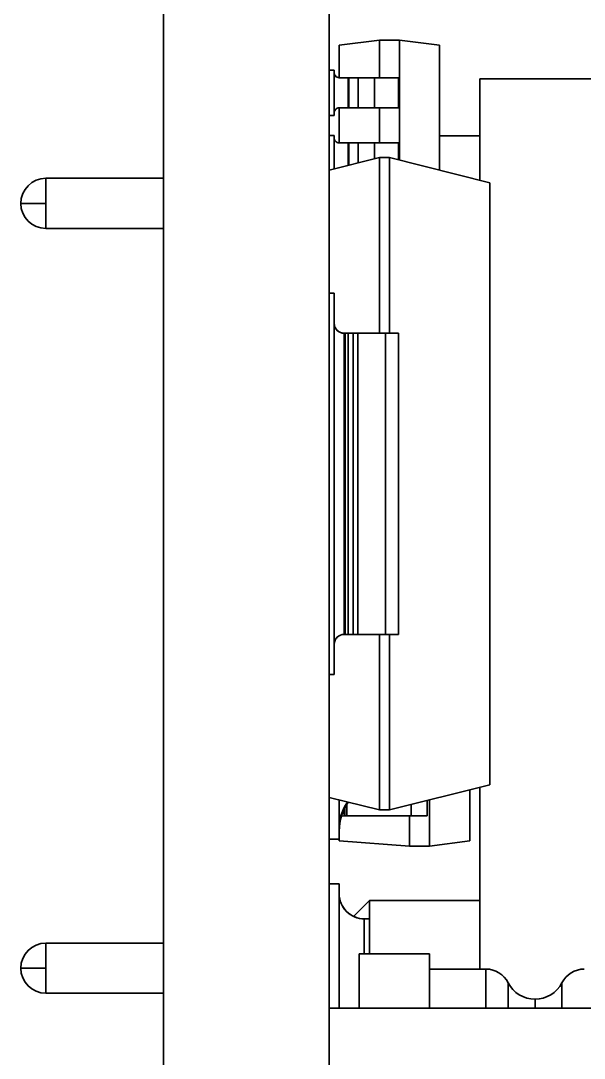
# Model space of a CAD drawing. Extents: x 146 to 1134, y 78 to 926.
# Drawn here: x 701.63 to 707.24, y 330.01 to 340.35 of the extents above; entities that cross this region are included whole.
import ezdxf

# ---------------------------------------------------------------- set-up
doc = ezdxf.new("R2010")
doc.units = 0

msp = doc.modelspace()

# ---------------------------------------------------------------- linework, layer by layer
at = {"color": 7, "lineweight": 35}
for p, q in [((703.047, 371.677), (703.047, 318.337)), ((703.047, 318.337), (703.047, 371.677)), ((704.697, 318.337), (704.697, 371.677)), ((704.697, 318.337), (704.697, 371.677))]:
    msp.add_line(p, q, dxfattribs=at)
at = {"color": 7, "lineweight": 35, "ltscale": 0.113299}
msp.add_line((703.047, 338.78), (703.047, 343.312), dxfattribs=at)
at = {"color": 7, "lineweight": 35, "ltscale": 0.010078}
for p, q in [((704.797, 340.107), (705.197, 340.157)), ((705.197, 340.157), (704.797, 340.107)), ((705.397, 340.157), (705.797, 340.107)), ((705.797, 340.107), (705.397, 340.157))]:
    msp.add_line(p, q, dxfattribs=at)
at = {"color": 7, "lineweight": 35, "ltscale": 0.009375}
for p, q in [((705.197, 339.782), (705.197, 340.157)), ((705.197, 340.157), (705.197, 339.782))]:
    msp.add_line(p, q, dxfattribs=at)
at = {"color": 7, "lineweight": 35, "ltscale": 0.004999}
msp.add_line((705.197, 340.157), (705.397, 340.157), dxfattribs=at)
msp.add_line((705.197, 340.157), (705.397, 340.157), dxfattribs=at)
at = {"color": 7, "lineweight": 35, "ltscale": 0.0299}
for p, q in [((705.397, 338.961), (705.397, 340.157)), ((705.397, 340.157), (705.397, 338.961))]:
    msp.add_line(p, q, dxfattribs=at)
at = {"color": 7, "lineweight": 35, "ltscale": 0.008125}
for p, q in [((704.797, 339.782), (704.797, 340.107)), ((704.797, 340.107), (704.797, 339.782)), ((704.797, 340.107), (704.797, 339.782))]:
    msp.add_line(p, q, dxfattribs=at)
at = {"color": 7, "lineweight": 35, "ltscale": 0.03115}
for p, q in [((705.797, 340.107), (705.797, 338.861)), ((705.797, 338.861), (705.797, 340.107))]:
    msp.add_line(p, q, dxfattribs=at)
at = {"color": 7, "lineweight": 35, "ltscale": 0.00125}
for p, q in [((704.747, 339.857), (704.697, 339.857)), ((704.697, 339.857), (704.747, 339.857)), ((704.697, 339.407), (704.747, 339.407)), ((704.697, 339.407), (704.747, 339.407)), ((704.697, 339.407), (704.747, 339.407)), ((704.697, 339.407), (704.747, 339.407)), ((704.697, 339.407), (704.747, 339.407)), ((704.797, 339.482), (704.847, 339.482)), ((704.747, 339.207), (704.697, 339.207)), ((704.697, 339.207), (704.747, 339.207)), ((704.747, 337.636), (704.697, 337.636)), ((704.697, 337.636), (704.747, 337.636)), ((704.747, 333.836), (704.697, 333.836)), ((704.697, 333.836), (704.747, 333.836)), ((704.697, 333.836), (704.747, 333.836)), ((705.047, 331.401), (705.097, 331.401)), ((705.097, 331.401), (705.047, 331.401))]:
    msp.add_line(p, q, dxfattribs=at)
at = {"color": 7, "lineweight": 35, "ltscale": 0.01125}
msp.add_line((704.747, 339.407), (704.747, 339.857), dxfattribs=at)
at = {"color": 7, "lineweight": 35, "ltscale": 0.000428772}
for p, q in [((704.747, 339.857), (704.747, 339.84)), ((704.747, 339.424), (704.747, 339.407))]:
    msp.add_line(p, q, dxfattribs=at)
at = {"color": 7, "lineweight": 35, "ltscale": 0.001219}
for p, q in [((704.747, 339.84), (704.747, 339.791)), ((704.747, 339.473), (704.747, 339.424)), ((704.747, 339.19), (704.747, 339.141))]:
    msp.add_line(p, q, dxfattribs=at)
at = {"color": 7, "lineweight": 35, "ltscale": 0.009999}
for p, q in [((704.747, 339.432), (704.747, 339.832)), ((703.047, 330.91), (703.047, 330.51))]:
    msp.add_line(p, q, dxfattribs=at)
at = {"color": 7, "lineweight": 35, "ltscale": 0.000340794}
msp.add_line((704.758, 339.8), (704.751, 339.811), dxfattribs=at)
at = {"color": 7, "lineweight": 35, "ltscale": 0.001825}
for p, q in [((704.747, 339.791), (704.747, 339.718)), ((704.747, 339.546), (704.747, 339.473)), ((704.747, 339.141), (704.747, 339.068))]:
    msp.add_line(p, q, dxfattribs=at)
at = {"color": 7, "lineweight": 35, "ltscale": 0.002152}
for p, q in [((704.747, 339.718), (704.747, 339.632)), ((704.747, 339.632), (704.747, 339.546)), ((704.747, 339.068), (704.747, 338.982))]:
    msp.add_line(p, q, dxfattribs=at)
at = {"color": 7, "lineweight": 35, "ltscale": 0.002249}
for p, q in [((704.887, 339.782), (704.797, 339.782)), ((704.797, 339.782), (704.887, 339.782)), ((704.887, 339.482), (704.797, 339.482)), ((704.887, 339.482), (704.797, 339.482)), ((704.887, 339.132), (704.797, 339.132)), ((704.797, 339.132), (704.887, 339.132))]:
    msp.add_line(p, q, dxfattribs=at)
at = {"color": 7, "lineweight": 35, "ltscale": 0.000178528}
for p, q in [((704.894, 339.782), (704.887, 339.782)), ((704.887, 339.782), (704.894, 339.782)), ((704.894, 339.482), (704.887, 339.482)), ((704.894, 339.482), (704.887, 339.482)), ((704.894, 339.132), (704.887, 339.132)), ((704.887, 339.132), (704.894, 339.132))]:
    msp.add_line(p, q, dxfattribs=at)
at = {"color": 7, "lineweight": 35, "ltscale": 0.0075}
for p, q in [((704.887, 339.482), (704.887, 339.782)), ((704.887, 339.782), (704.887, 339.482)), ((704.894, 339.782), (704.894, 339.482)), ((704.894, 339.482), (704.894, 339.782)), ((704.985, 339.482), (704.985, 339.782)), ((704.985, 339.782), (704.985, 339.482)), ((705.147, 339.782), (705.147, 339.482)), ((705.147, 339.782), (705.147, 339.482)), ((705.387, 339.482), (705.387, 339.782)), ((705.387, 339.482), (705.387, 339.782)), ((705.497, 332.127), (705.497, 332.427)), ((705.497, 332.427), (705.497, 332.127))]:
    msp.add_line(p, q, dxfattribs=at)
at = {"color": 7, "lineweight": 35, "ltscale": 0.000662231}
for p, q in [((704.92, 339.782), (704.894, 339.782)), ((704.92, 339.482), (704.894, 339.482)), ((704.92, 339.132), (704.894, 339.132))]:
    msp.add_line(p, q, dxfattribs=at)
at = {"color": 7, "lineweight": 35, "ltscale": 0.002272}
for p, q in [((704.894, 339.782), (704.985, 339.782)), ((704.985, 339.482), (704.894, 339.482)), ((705.116, 339.482), (705.207, 339.482)), ((704.894, 339.132), (704.985, 339.132))]:
    msp.add_line(p, q, dxfattribs=at)
at = {"color": 7, "lineweight": 35, "ltscale": 0.00161}
for p, q in [((704.985, 339.782), (704.92, 339.782)), ((704.985, 339.482), (704.92, 339.482)), ((704.985, 339.132), (704.92, 339.132))]:
    msp.add_line(p, q, dxfattribs=at)
at = {"color": 7, "lineweight": 35, "ltscale": 0.004059}
for p, q in [((705.147, 339.782), (704.985, 339.782)), ((704.985, 339.782), (705.147, 339.782)), ((705.116, 339.482), (704.953, 339.482)), ((705.147, 339.482), (704.985, 339.482)), ((705.147, 339.482), (704.985, 339.482)), ((705.147, 339.132), (704.985, 339.132)), ((704.985, 339.132), (705.147, 339.132))]:
    msp.add_line(p, q, dxfattribs=at)
at = {"color": 7, "lineweight": 35, "ltscale": 0.004285}
for p, q in [((705.318, 339.782), (705.147, 339.782)), ((705.318, 339.482), (705.147, 339.482)), ((705.318, 339.132), (705.147, 339.132))]:
    msp.add_line(p, q, dxfattribs=at)
at = {"color": 7, "lineweight": 35, "ltscale": 0.005992}
for p, q in [((705.387, 339.782), (705.147, 339.782)), ((705.147, 339.482), (705.387, 339.482)), ((705.387, 339.132), (705.147, 339.132))]:
    msp.add_line(p, q, dxfattribs=at)
at = {"color": 7, "lineweight": 35, "ltscale": 0.001707}
for p, q in [((705.387, 339.782), (705.318, 339.782)), ((705.387, 339.482), (705.318, 339.482)), ((705.387, 339.132), (705.318, 339.132))]:
    msp.add_line(p, q, dxfattribs=at)
at = {"color": 7, "lineweight": 35, "ltscale": 0.025225}
msp.add_line((706.197, 339.77), (706.197, 338.761), dxfattribs=at)
msp.add_line((706.197, 339.77), (706.197, 338.761), dxfattribs=at)
at = {"color": 7, "lineweight": 35, "ltscale": 0.07}
msp.add_line((708.997, 339.77), (706.197, 339.77), dxfattribs=at)
msp.add_line((708.997, 339.77), (706.197, 339.77), dxfattribs=at)
at = {"color": 7, "lineweight": 35, "ltscale": 0.014125}
msp.add_line((706.197, 339.77), (706.197, 339.205), dxfattribs=at)
at = {"color": 7, "lineweight": 35, "ltscale": 0.000337399}
msp.add_line((704.758, 339.464), (704.751, 339.453), dxfattribs=at)
at = {"color": 7, "lineweight": 35, "ltscale": 0.00875}
for p, q in [((704.797, 339.132), (704.797, 339.482)), ((704.797, 339.482), (704.797, 339.132)), ((704.797, 339.482), (704.797, 339.132)), ((705.197, 339.132), (705.197, 339.482)), ((705.197, 339.482), (705.197, 339.132)), ((705.047, 331.051), (705.047, 331.401)), ((705.047, 331.051), (705.047, 331.401)), ((705.097, 331.401), (705.097, 331.051)), ((705.097, 331.051), (705.097, 331.401))]:
    msp.add_line(p, q, dxfattribs=at)
at = {"color": 7, "lineweight": 35, "ltscale": 0.001007}
msp.add_line((704.847, 339.482), (704.887, 339.482), dxfattribs=at)
at = {"color": 7, "lineweight": 35, "ltscale": 0.001662}
msp.add_line((704.953, 339.482), (704.887, 339.482), dxfattribs=at)
at = {"color": 7, "lineweight": 35, "ltscale": 0.004501}
msp.add_line((705.207, 339.482), (705.387, 339.482), dxfattribs=at)
at = {"color": 7, "lineweight": 35, "ltscale": 0.008342}
msp.add_line((704.747, 338.873), (704.747, 339.207), dxfattribs=at)
at = {"color": 7, "lineweight": 35, "ltscale": 0.000428009}
msp.add_line((704.747, 339.207), (704.747, 339.19), dxfattribs=at)
at = {"color": 7, "lineweight": 35, "ltscale": 0.010001}
for p, q in [((706.197, 339.205), (705.797, 339.205)), ((706.197, 339.205), (705.797, 339.205)), ((703.047, 331.31), (703.047, 330.91))]:
    msp.add_line(p, q, dxfattribs=at)
at = {"color": 7, "lineweight": 35, "ltscale": 0.011082}
msp.add_line((706.197, 339.205), (706.197, 338.762), dxfattribs=at)
at = {"color": 7, "lineweight": 35, "ltscale": 0.007713}
msp.add_line((704.747, 338.874), (704.747, 339.182), dxfattribs=at)
at = {"color": 7, "lineweight": 35, "ltscale": 0.000340149}
msp.add_line((704.758, 339.15), (704.751, 339.161), dxfattribs=at)
at = {"color": 7, "lineweight": 35, "ltscale": 0.005587}
msp.add_line((704.887, 338.909), (704.887, 339.132), dxfattribs=at)
at = {"color": 7, "lineweight": 35, "ltscale": 0.005588}
msp.add_line((704.887, 339.132), (704.887, 338.909), dxfattribs=at)
at = {"color": 7, "lineweight": 35, "ltscale": 0.005543}
for p, q in [((704.894, 339.132), (704.894, 338.91)), ((704.894, 338.91), (704.894, 339.132))]:
    msp.add_line(p, q, dxfattribs=at)
at = {"color": 7, "lineweight": 35, "ltscale": 0.004975}
for p, q in [((704.985, 338.933), (704.985, 339.132)), ((704.985, 339.132), (704.985, 338.933))]:
    msp.add_line(p, q, dxfattribs=at)
at = {"color": 7, "lineweight": 35, "ltscale": 0.00396}
msp.add_line((705.147, 339.132), (705.147, 338.974), dxfattribs=at)
msp.add_line((705.147, 339.132), (705.147, 338.974), dxfattribs=at)
at = {"color": 7, "lineweight": 35, "ltscale": 0.004212}
msp.add_line((705.387, 338.964), (705.387, 339.132), dxfattribs=at)
msp.add_line((705.387, 338.964), (705.387, 339.132), dxfattribs=at)
at = {"color": 7, "lineweight": 35, "ltscale": 0.012885}
for p, q in [((705.197, 338.986), (704.697, 338.861)), ((704.697, 338.861), (705.197, 338.986)), ((704.697, 332.611), (705.197, 332.486)), ((704.697, 332.611), (705.197, 332.486)), ((705.197, 332.486), (704.697, 332.611))]:
    msp.add_line(p, q, dxfattribs=at)
at = {"color": 7, "lineweight": 35, "ltscale": 0.002153}
msp.add_line((704.747, 338.982), (704.747, 338.896), dxfattribs=at)
at = {"color": 7, "lineweight": 35, "ltscale": 0.04375}
for p, q in [((705.197, 337.236), (705.197, 338.986)), ((705.197, 338.986), (705.197, 337.236)), ((705.297, 338.986), (705.297, 337.236)), ((705.297, 338.986), (705.297, 337.236)), ((705.197, 332.486), (705.197, 334.236)), ((705.197, 334.236), (705.197, 332.486)), ((705.297, 334.236), (705.297, 332.486)), ((705.297, 334.236), (705.297, 332.486))]:
    msp.add_line(p, q, dxfattribs=at)
at = {"color": 7, "lineweight": 35, "ltscale": 0.002499}
for p, q in [((705.197, 338.986), (705.297, 338.986)), ((705.297, 338.986), (705.197, 338.986)), ((705.197, 334.236), (705.297, 334.236)), ((705.297, 332.486), (705.197, 332.486)), ((705.197, 332.486), (705.297, 332.486)), ((705.197, 332.486), (705.297, 332.486)), ((704.797, 332.196), (704.697, 332.196)), ((704.697, 332.196), (704.797, 332.196)), ((704.697, 332.196), (704.797, 332.196)), ((704.697, 331.751), (704.797, 331.751)), ((704.797, 331.751), (704.697, 331.751))]:
    msp.add_line(p, q, dxfattribs=at)
at = {"color": 7, "lineweight": 35, "ltscale": 0.025769}
for p, q in [((706.297, 338.736), (705.297, 338.986)), ((705.297, 338.986), (706.297, 338.736)), ((706.297, 332.736), (705.297, 332.486)), ((706.297, 332.736), (705.297, 332.486)), ((705.297, 332.486), (706.297, 332.736))]:
    msp.add_line(p, q, dxfattribs=at)
at = {"color": 7, "lineweight": 35, "ltscale": 0.003748}
for p, q in [((703.047, 338.78), (703.047, 338.93)), ((703.047, 338.78), (703.047, 338.93)), ((703.047, 338.78), (703.047, 338.93)), ((703.047, 338.78), (703.047, 338.93)), ((703.047, 338.78), (703.047, 338.93)), ((703.047, 338.78), (703.047, 338.93)), ((703.047, 338.78), (703.047, 338.93)), ((703.047, 338.78), (703.047, 338.93)), ((703.047, 338.78), (703.047, 338.93)), ((703.047, 338.78), (703.047, 338.93)), ((703.047, 338.78), (703.047, 338.93)), ((703.047, 338.78), (703.047, 338.93)), ((703.047, 338.78), (703.047, 338.93)), ((703.047, 338.28), (703.047, 338.13)), ((703.047, 338.28), (703.047, 338.13)), ((703.047, 338.28), (703.047, 338.13)), ((703.047, 338.28), (703.047, 338.13)), ((703.047, 338.28), (703.047, 338.13)), ((703.047, 338.28), (703.047, 338.13)), ((703.047, 338.28), (703.047, 338.13)), ((703.047, 338.28), (703.047, 338.13)), ((703.047, 338.28), (703.047, 338.13)), ((703.047, 338.28), (703.047, 338.13)), ((703.047, 338.28), (703.047, 338.13)), ((703.047, 338.28), (703.047, 338.13)), ((703.047, 338.28), (703.047, 338.13)), ((703.047, 331.16), (703.047, 331.31)), ((703.047, 331.16), (703.047, 331.31)), ((703.047, 331.16), (703.047, 331.31)), ((703.047, 331.16), (703.047, 331.31)), ((703.047, 331.16), (703.047, 331.31)), ((703.047, 331.16), (703.047, 331.31)), ((703.047, 331.16), (703.047, 331.31)), ((703.047, 331.16), (703.047, 331.31)), ((703.047, 331.16), (703.047, 331.31)), ((703.047, 331.16), (703.047, 331.31)), ((703.047, 331.16), (703.047, 331.31)), ((703.047, 331.16), (703.047, 331.31)), ((703.047, 331.16), (703.047, 331.31))]:
    msp.add_line(p, q, dxfattribs=at)
at = {"color": 7, "lineweight": 35, "ltscale": 0.01}
for p, q in [((703.047, 338.93), (703.047, 338.53)), ((703.047, 338.53), (703.047, 338.13))]:
    msp.add_line(p, q, dxfattribs=at)
at = {"color": 7, "lineweight": 35, "ltscale": 0.000574493}
msp.add_line((704.747, 338.896), (704.747, 338.873), dxfattribs=at)
at = {"color": 7, "lineweight": 35, "ltscale": 0.02925}
for p, q in [((703.047, 338.78), (701.877, 338.78)), ((703.047, 338.78), (701.877, 338.78)), ((701.877, 338.28), (703.047, 338.28)), ((701.877, 338.28), (703.047, 338.28)), ((701.877, 338.28), (703.047, 338.28)), ((701.877, 338.28), (703.047, 338.28)), ((701.877, 338.28), (703.047, 338.28)), ((701.877, 338.28), (703.047, 338.28)), ((701.877, 338.28), (703.047, 338.28)), ((701.877, 338.28), (703.047, 338.28)), ((701.877, 338.28), (703.047, 338.28)), ((701.877, 338.28), (703.047, 338.28)), ((701.877, 338.28), (703.047, 338.28)), ((703.047, 338.28), (701.877, 338.28)), ((701.877, 338.28), (703.047, 338.28)), ((703.047, 338.28), (701.877, 338.28)), ((701.877, 338.28), (703.047, 338.28)), ((703.047, 338.28), (701.877, 338.28)), ((701.877, 338.28), (703.047, 338.28)), ((703.047, 338.28), (701.877, 338.28)), ((703.047, 331.16), (701.877, 331.16)), ((703.047, 331.16), (701.877, 331.16)), ((701.877, 330.66), (703.047, 330.66)), ((701.877, 330.66), (703.047, 330.66)), ((701.877, 330.66), (703.047, 330.66)), ((701.877, 330.66), (703.047, 330.66)), ((701.877, 330.66), (703.047, 330.66)), ((701.877, 330.66), (703.047, 330.66)), ((701.877, 330.66), (703.047, 330.66)), ((701.877, 330.66), (703.047, 330.66)), ((701.877, 330.66), (703.047, 330.66)), ((701.877, 330.66), (703.047, 330.66)), ((701.877, 330.66), (703.047, 330.66)), ((703.047, 330.66), (701.877, 330.66)), ((701.877, 330.66), (703.047, 330.66)), ((703.047, 330.66), (701.877, 330.66)), ((701.877, 330.66), (703.047, 330.66)), ((703.047, 330.66), (701.877, 330.66)), ((701.877, 330.66), (703.047, 330.66)), ((703.047, 330.66), (701.877, 330.66))]:
    msp.add_line(p, q, dxfattribs=at)
at = {"color": 7, "lineweight": 35, "ltscale": 0.00625}
for p, q in [((701.877, 338.78), (701.877, 338.53)), ((701.877, 338.53), (701.877, 338.78)), ((701.877, 338.53), (701.627, 338.53)), ((701.627, 338.53), (701.877, 338.53)), ((701.877, 338.28), (701.877, 338.53)), ((701.877, 338.53), (701.877, 338.28)), ((701.877, 331.16), (701.877, 330.91)), ((701.877, 330.91), (701.877, 331.16)), ((701.877, 330.91), (701.627, 330.91)), ((701.627, 330.91), (701.877, 330.91)), ((701.877, 330.66), (701.877, 330.91)), ((701.877, 330.91), (701.877, 330.66))]:
    msp.add_line(p, q, dxfattribs=at)
at = {"color": 7, "lineweight": 35, "ltscale": 0.15}
for p, q in [((706.297, 338.736), (706.297, 332.736)), ((706.297, 332.736), (706.297, 338.736))]:
    msp.add_line(p, q, dxfattribs=at)
at = {"color": 7, "lineweight": 35, "ltscale": 0.029251}
for p, q in [((703.047, 338.28), (701.877, 338.28)), ((703.047, 338.28), (701.877, 338.28)), ((703.047, 338.28), (701.877, 338.28)), ((703.047, 338.28), (701.877, 338.28)), ((703.047, 338.28), (701.877, 338.28)), ((703.047, 338.28), (701.877, 338.28)), ((703.047, 338.28), (701.877, 338.28)), ((703.047, 338.28), (701.877, 338.28)), ((703.047, 338.28), (701.877, 338.28)), ((703.047, 338.28), (701.877, 338.28)), ((703.047, 330.66), (701.877, 330.66)), ((703.047, 330.66), (701.877, 330.66)), ((703.047, 330.66), (701.877, 330.66)), ((703.047, 330.66), (701.877, 330.66)), ((703.047, 330.66), (701.877, 330.66)), ((703.047, 330.66), (701.877, 330.66)), ((703.047, 330.66), (701.877, 330.66)), ((703.047, 330.66), (701.877, 330.66)), ((703.047, 330.66), (701.877, 330.66)), ((703.047, 330.66), (701.877, 330.66))]:
    msp.add_line(p, q, dxfattribs=at)
at = {"color": 7, "lineweight": 35, "ltscale": 0.178001}
msp.add_line((703.047, 331.16), (703.047, 338.28), dxfattribs=at)
at = {"color": 7, "lineweight": 35, "ltscale": 0.095}
msp.add_line((704.747, 337.636), (704.747, 333.836), dxfattribs=at)
msp.add_line((704.747, 337.636), (704.747, 333.836), dxfattribs=at)
at = {"color": 7, "lineweight": 35, "ltscale": 0.075}
for p, q in [((704.847, 337.236), (704.847, 334.236)), ((704.847, 334.236), (704.847, 337.236)), ((704.855, 337.236), (704.855, 334.236)), ((704.855, 337.236), (704.855, 334.236)), ((704.886, 334.236), (704.886, 337.236)), ((704.886, 334.236), (704.886, 337.236)), ((704.937, 337.236), (704.937, 334.236)), ((704.937, 334.236), (704.937, 337.236)), ((704.983, 334.236), (704.983, 337.236)), ((704.983, 337.236), (704.983, 334.236)), ((705.258, 337.236), (705.258, 334.236)), ((705.258, 337.236), (705.258, 334.236)), ((705.387, 334.236), (705.387, 337.236)), ((705.387, 334.236), (705.387, 337.236))]:
    msp.add_line(p, q, dxfattribs=at)
at = {"color": 7, "lineweight": 35, "ltscale": 0.000218201}
for p, q in [((704.847, 337.236), (704.855, 337.236)), ((704.855, 337.236), (704.847, 337.236)), ((704.855, 334.236), (704.847, 334.236)), ((704.855, 334.236), (704.847, 334.236))]:
    msp.add_line(p, q, dxfattribs=at)
at = {"color": 7, "lineweight": 35, "ltscale": 0.000769043}
for p, q in [((704.886, 337.236), (704.855, 337.236)), ((704.886, 337.236), (704.855, 337.236)), ((704.855, 334.236), (704.886, 334.236)), ((704.886, 334.236), (704.855, 334.236))]:
    msp.add_line(p, q, dxfattribs=at)
at = {"color": 7, "lineweight": 35, "ltscale": 0.001262}
for p, q in [((704.886, 337.236), (704.937, 337.236)), ((704.937, 337.236), (704.886, 337.236)), ((704.937, 334.236), (704.886, 334.236)), ((704.937, 334.236), (704.886, 334.236))]:
    msp.add_line(p, q, dxfattribs=at)
at = {"color": 7, "lineweight": 35, "ltscale": 0.001157}
for p, q in [((704.937, 337.236), (704.983, 337.236)), ((704.983, 337.236), (704.937, 337.236)), ((704.983, 334.236), (704.937, 334.236)), ((704.983, 334.236), (704.937, 334.236))]:
    msp.add_line(p, q, dxfattribs=at)
at = {"color": 7, "lineweight": 35, "ltscale": 0.006873}
for p, q in [((704.983, 337.236), (705.258, 337.236)), ((705.258, 337.236), (704.983, 337.236)), ((705.258, 334.236), (704.983, 334.236)), ((705.258, 334.236), (704.983, 334.236))]:
    msp.add_line(p, q, dxfattribs=at)
at = {"color": 7, "lineweight": 35, "ltscale": 0.003223}
for p, q in [((705.387, 337.236), (705.258, 337.236)), ((705.258, 334.236), (705.387, 334.236))]:
    msp.add_line(p, q, dxfattribs=at)
at = {"color": 7, "lineweight": 35, "ltscale": 0.002385}
for p, q in [((705.353, 337.236), (705.258, 337.236)), ((705.353, 334.236), (705.258, 334.236))]:
    msp.add_line(p, q, dxfattribs=at)
at = {"color": 7, "lineweight": 35, "ltscale": 0.000837708}
for p, q in [((705.387, 337.236), (705.353, 337.236)), ((705.387, 334.236), (705.353, 334.236))]:
    msp.add_line(p, q, dxfattribs=at)
at = {"color": 7, "lineweight": 35, "ltscale": 0.000267464}
msp.add_line((704.847, 334.236), (704.836, 334.236), dxfattribs=at)
at = {"color": 7, "lineweight": 35, "ltscale": 0.005328}
msp.add_line((705.06, 334.236), (704.847, 334.236), dxfattribs=at)
at = {"color": 7, "lineweight": 35, "ltscale": 0.001172}
msp.add_line((705.06, 334.236), (705.107, 334.236), dxfattribs=at)
at = {"color": 7, "lineweight": 35, "ltscale": 0.002251}
for p, q in [((705.107, 334.236), (705.197, 334.236)), ((705.387, 334.236), (705.297, 334.236))]:
    msp.add_line(p, q, dxfattribs=at)
at = {"color": 7, "lineweight": 35, "ltscale": 0.012725}
for p, q in [((706.097, 332.686), (706.097, 332.177)), ((706.097, 332.177), (706.097, 332.686))]:
    msp.add_line(p, q, dxfattribs=at)
at = {"color": 7, "lineweight": 35, "ltscale": 0.02815}
msp.add_line((706.197, 332.711), (706.197, 331.585), dxfattribs=at)
at = {"color": 7, "lineweight": 35, "ltscale": 0.045248}
msp.add_line((706.197, 332.711), (706.197, 330.901), dxfattribs=at)
msp.add_line((706.197, 332.711), (706.197, 330.901), dxfattribs=at)
at = {"color": 7, "lineweight": 35, "ltscale": 0.008525}
for p, q in [((706.197, 332.711), (706.197, 332.37)), ((706.197, 332.37), (706.197, 332.711)), ((706.197, 332.711), (706.197, 332.37)), ((706.197, 332.37), (706.197, 332.711))]:
    msp.add_line(p, q, dxfattribs=at)
at = {"color": 7, "lineweight": 35, "ltscale": 0.007146}
msp.add_line((704.797, 332.586), (704.797, 332.3), dxfattribs=at)
at = {"color": 7, "lineweight": 35, "ltscale": 0.007141}
msp.add_line((704.797, 332.3), (704.797, 332.586), dxfattribs=at)
at = {"color": 7, "lineweight": 35, "ltscale": 0.003819}
msp.add_line((705.672, 332.427), (705.672, 332.58), dxfattribs=at)
msp.add_line((705.672, 332.427), (705.672, 332.58), dxfattribs=at)
at = {"color": 7, "lineweight": 35, "ltscale": 0.011475}
for p, q in [((705.697, 332.127), (705.697, 332.586)), ((705.697, 332.586), (705.697, 332.127))]:
    msp.add_line(p, q, dxfattribs=at)
at = {"color": 7, "lineweight": 35, "ltscale": 0.001698}
msp.add_line((704.847, 332.427), (704.847, 332.495), dxfattribs=at)
msp.add_line((704.847, 332.427), (704.847, 332.495), dxfattribs=at)
at = {"color": 7, "lineweight": 35, "ltscale": 0.001962}
for p, q in [((704.852, 332.506), (704.852, 332.427)), ((704.852, 332.427), (704.852, 332.506))]:
    msp.add_line(p, q, dxfattribs=at)
at = {"color": 7, "lineweight": 35, "ltscale": 0.00294}
for p, q in [((704.874, 332.427), (704.874, 332.545)), ((704.874, 332.545), (704.874, 332.427))]:
    msp.add_line(p, q, dxfattribs=at)
at = {"color": 7, "lineweight": 35, "ltscale": 0.002839}
msp.add_line((705.515, 332.541), (705.515, 332.427), dxfattribs=at)
msp.add_line((705.515, 332.541), (705.515, 332.427), dxfattribs=at)
at = {"color": 7, "lineweight": 35, "ltscale": 0.000624375}
msp.add_line((704.819, 332.424), (704.843, 332.427), dxfattribs=at)
at = {"color": 7, "lineweight": 35, "ltscale": 7.93457e-05}
msp.add_line((704.847, 332.427), (704.843, 332.427), dxfattribs=at)
msp.add_line((704.847, 332.427), (704.843, 332.427), dxfattribs=at)
at = {"color": 7, "lineweight": 35, "ltscale": 0.000300598}
msp.add_line((704.844, 332.427), (704.856, 332.427), dxfattribs=at)
at = {"color": 7, "lineweight": 35, "ltscale": 0.000132751}
msp.add_line((704.852, 332.427), (704.847, 332.427), dxfattribs=at)
msp.add_line((704.852, 332.427), (704.847, 332.427), dxfattribs=at)
at = {"color": 7, "lineweight": 35, "ltscale": 0.000558472}
for p, q in [((704.874, 332.427), (704.852, 332.427)), ((704.874, 332.427), (704.852, 332.427)), ((705.499, 332.427), (705.522, 332.427))]:
    msp.add_line(p, q, dxfattribs=at)
at = {"color": 7, "lineweight": 35, "ltscale": 6.86646e-05}
msp.add_line((704.859, 332.427), (704.856, 332.427), dxfattribs=at)
at = {"color": 7, "lineweight": 35, "ltscale": 0.016017}
for p, q in [((705.499, 332.427), (704.859, 332.427)), ((705.515, 332.427), (704.874, 332.427)), ((705.515, 332.427), (704.874, 332.427))]:
    msp.add_line(p, q, dxfattribs=at)
at = {"color": 7, "lineweight": 35, "ltscale": 0.002786}
msp.add_line((705.626, 332.427), (705.515, 332.427), dxfattribs=at)
at = {"color": 7, "lineweight": 35, "ltscale": 0.003917}
msp.add_line((705.515, 332.427), (705.672, 332.427), dxfattribs=at)
at = {"color": 7, "lineweight": 35, "ltscale": 0.003751}
msp.add_line((705.522, 332.427), (705.672, 332.427), dxfattribs=at)
at = {"color": 7, "lineweight": 35, "ltscale": 0.001131}
msp.add_line((705.672, 332.427), (705.626, 332.427), dxfattribs=at)
at = {"color": 7, "lineweight": 35, "ltscale": 0.002605}
msp.add_line((704.797, 332.3), (704.797, 332.196), dxfattribs=at)
msp.add_line((704.797, 332.3), (704.797, 332.196), dxfattribs=at)
at = {"color": 7, "lineweight": 35, "ltscale": 0.000474548}
for p, q in [((704.797, 332.177), (704.797, 332.196)), ((704.797, 332.196), (704.797, 332.177)), ((704.797, 332.196), (704.797, 332.177))]:
    msp.add_line(p, q, dxfattribs=at)
at = {"color": 7, "lineweight": 35, "ltscale": 0.017545}
for p, q in [((705.497, 332.127), (704.797, 332.177)), ((704.797, 332.177), (705.497, 332.127)), ((704.797, 332.177), (705.497, 332.127))]:
    msp.add_line(p, q, dxfattribs=at)
at = {"color": 7, "lineweight": 35, "ltscale": 0.010077}
for p, q in [((706.097, 332.177), (705.697, 332.127)), ((705.697, 332.127), (706.097, 332.177)), ((705.697, 332.127), (706.097, 332.177))]:
    msp.add_line(p, q, dxfattribs=at)
at = {"color": 7, "lineweight": 35, "ltscale": 0.005}
for p, q in [((705.697, 332.127), (705.497, 332.127)), ((705.497, 332.127), (705.697, 332.127)), ((705.497, 332.127), (705.697, 332.127))]:
    msp.add_line(p, q, dxfattribs=at)
at = {"color": 7, "lineweight": 35, "ltscale": 0.030978}
msp.add_line((704.797, 331.751), (704.797, 330.512), dxfattribs=at)
msp.add_line((704.797, 331.751), (704.797, 330.512), dxfattribs=at)
at = {"color": 7, "lineweight": 35, "ltscale": 0.005618}
for p, q in [((704.938, 331.426), (705.097, 331.585)), ((705.097, 331.585), (704.938, 331.426)), ((704.938, 331.426), (705.097, 331.585)), ((705.097, 331.585), (704.938, 331.426)), ((704.938, 331.426), (705.097, 331.585)), ((705.097, 331.585), (704.938, 331.426)), ((704.938, 331.426), (705.097, 331.585)), ((705.097, 331.585), (704.938, 331.426)), ((704.938, 331.426), (705.097, 331.585)), ((705.097, 331.585), (704.938, 331.426)), ((704.938, 331.426), (705.097, 331.585)), ((705.097, 331.585), (704.938, 331.426)), ((704.938, 331.426), (705.097, 331.585)), ((705.097, 331.585), (704.938, 331.426)), ((704.938, 331.426), (705.097, 331.585)), ((705.097, 331.585), (704.938, 331.426)), ((704.938, 331.426), (705.097, 331.585)), ((705.097, 331.585), (704.938, 331.426)), ((704.938, 331.426), (705.097, 331.585)), ((705.097, 331.585), (704.938, 331.426)), ((704.938, 331.426), (705.097, 331.585)), ((705.097, 331.585), (704.938, 331.426)), ((704.938, 331.426), (705.097, 331.585)), ((705.097, 331.585), (704.938, 331.426)), ((704.938, 331.426), (705.097, 331.585)), ((705.097, 331.585), (704.938, 331.426)), ((704.938, 331.426), (705.097, 331.585)), ((705.097, 331.585), (704.938, 331.426))]:
    msp.add_line(p, q, dxfattribs=at)
at = {"color": 7, "lineweight": 35, "ltscale": 0.027501}
msp.add_line((706.197, 331.585), (705.097, 331.585), dxfattribs=at)
msp.add_line((706.197, 331.585), (705.097, 331.585), dxfattribs=at)
at = {"color": 7, "lineweight": 35, "ltscale": 0.004563}
msp.add_line((705.097, 331.585), (705.097, 331.403), dxfattribs=at)
at = {"color": 7, "lineweight": 35, "ltscale": 0.004597}
msp.add_line((705.097, 331.401), (705.097, 331.585), dxfattribs=at)
at = {"color": 7, "lineweight": 35, "ltscale": 0.017099}
msp.add_line((706.197, 331.585), (706.197, 330.901), dxfattribs=at)
at = {"color": 7, "lineweight": 35, "ltscale": 0.013477}
for p, q in [((704.997, 330.512), (704.997, 331.051)), ((704.997, 330.512), (704.997, 331.051)), ((704.997, 331.051), (704.997, 330.512)), ((705.697, 330.512), (705.697, 331.051)), ((705.697, 331.051), (705.697, 330.512))]:
    msp.add_line(p, q, dxfattribs=at)
at = {"color": 7, "lineweight": 35, "ltscale": 0.0175}
for p, q in [((705.697, 331.051), (704.997, 331.051)), ((704.997, 331.051), (705.697, 331.051))]:
    msp.add_line(p, q, dxfattribs=at)
at = {"color": 7, "lineweight": 35, "ltscale": 0.014001}
for p, q in [((706.257, 330.901), (705.697, 330.901)), ((705.697, 330.901), (706.257, 330.901))]:
    msp.add_line(p, q, dxfattribs=at)
at = {"color": 7, "lineweight": 35, "ltscale": 0.009746}
msp.add_line((706.257, 330.901), (706.257, 330.511), dxfattribs=at)
at = {"color": 7, "lineweight": 35, "ltscale": 0.009728}
msp.add_line((706.257, 330.512), (706.257, 330.901), dxfattribs=at)
at = {"color": 7, "lineweight": 35, "ltscale": 0.006334}
for p, q in [((706.479, 330.512), (706.479, 330.765)), ((706.479, 330.512), (706.479, 330.765)), ((707.014, 330.765), (707.014, 330.512)), ((707.014, 330.765), (707.014, 330.512))]:
    msp.add_line(p, q, dxfattribs=at)
at = {"color": 7, "lineweight": 35, "ltscale": 0.066199}
msp.add_line((703.047, 328.012), (703.047, 330.66), dxfattribs=at)
at = {"color": 7, "lineweight": 35, "ltscale": 0.003747}
msp.add_line((703.047, 330.66), (703.047, 330.51), dxfattribs=at)
msp.add_line((703.047, 330.66), (703.047, 330.51), dxfattribs=at)
msp.add_line((703.047, 330.66), (703.047, 330.51), dxfattribs=at)
msp.add_line((703.047, 330.66), (703.047, 330.51), dxfattribs=at)
msp.add_line((703.047, 330.66), (703.047, 330.51), dxfattribs=at)
msp.add_line((703.047, 330.66), (703.047, 330.51), dxfattribs=at)
msp.add_line((703.047, 330.66), (703.047, 330.51), dxfattribs=at)
msp.add_line((703.047, 330.66), (703.047, 330.51), dxfattribs=at)
msp.add_line((703.047, 330.66), (703.047, 330.51), dxfattribs=at)
msp.add_line((703.047, 330.66), (703.047, 330.51), dxfattribs=at)
msp.add_line((703.047, 330.66), (703.047, 330.51), dxfattribs=at)
msp.add_line((703.047, 330.66), (703.047, 330.51), dxfattribs=at)
msp.add_line((703.047, 330.66), (703.047, 330.51), dxfattribs=at)
at = {"color": 7, "lineweight": 35, "ltscale": 0.225}
for p, q in [((704.697, 330.512), (704.697, 321.512)), ((704.697, 321.512), (704.697, 330.512))]:
    msp.add_line(p, q, dxfattribs=at)
at = {"color": 7, "lineweight": 35, "ltscale": 0.2625}
msp.add_line((704.697, 330.512), (715.197, 330.512), dxfattribs=at)
msp.add_line((704.697, 330.512), (715.197, 330.512), dxfattribs=at)
at = {"color": 7, "lineweight": 35, "ltscale": 0.002239}
for p, q in [((706.747, 330.601), (706.747, 330.512)), ((706.747, 330.512), (706.747, 330.601))]:
    msp.add_line(p, q, dxfattribs=at)
at = {"color": 7, "lineweight": 35}
for centre, radius, start, end in [((704.797, 339.832), 0.05, 180, 220.8593), ((704.797, 339.832), 0.0506, 180.2902, 220.619), ((704.797, 339.833), 0.0505, 220.503, 269.7481), ((704.797, 339.832), 0.05, 220.8593, 270), ((704.797, 339.833), 0.0504, 221.0898, 269.7752), ((704.797, 339.432), 0.05, 139.1407, 180), ((704.797, 339.432), 0.0506, 139.381, 179.7098), ((704.797, 339.432), 0.0507, 140.0058, 179.6955), ((704.797, 339.432), 0.0505, 90.2444, 139.505), ((704.797, 339.432), 0.0505, 90.2519, 139.497), ((704.797, 339.432), 0.05, 90, 139.1407), ((704.797, 339.432), 0.0504, 90.2248, 138.9102), ((704.797, 339.182), 0.05, 180, 220.8593), ((704.797, 339.182), 0.0506, 180.2902, 220.619), ((704.797, 339.183), 0.0505, 220.503, 269.7481), ((704.797, 339.182), 0.05, 220.8593, 270), ((704.797, 339.183), 0.0504, 221.0898, 269.7752), ((701.877, 338.53), 0.25, 90, 180), ((701.877, 338.53), 0.25, 90, 180), ((701.877, 338.53), 0.25, 180, 270), ((701.877, 338.53), 0.25, 180, 270), ((701.877, 338.53), 0.25, 180, 270), ((701.877, 338.53), 0.25, 180, 270), ((701.877, 338.53), 0.25, 180, 270), ((701.877, 338.53), 0.25, 180, 270), ((701.877, 338.53), 0.25, 180, 270), ((701.877, 338.53), 0.25, 180, 270), ((701.877, 338.53), 0.25, 180, 270), ((701.877, 338.53), 0.25, 180, 270), ((701.877, 338.53), 0.25, 180, 270), ((701.877, 338.53), 0.25, 180, 270), ((701.877, 338.53), 0.25, 180, 270), ((701.877, 338.53), 0.25, 180, 270), ((704.852, 337.337), 0.106, 180.6188, 204.3377), ((704.847, 337.336), 0.101, 180.0641, 202.4475), ((704.847, 337.336), 0.1, 180, 202.5), ((704.847, 337.336), 0.1, 202.5518, 224.9511), ((704.847, 337.336), 0.1, 202.5, 225), ((704.852, 337.341), 0.107, 213.0486, 231.2354), ((704.847, 337.338), 0.101, 225.3346, 269.6766), ((704.847, 337.336), 0.1, 225, 270), ((704.847, 334.136), 0.1, 90, 135), ((704.847, 334.135), 0.101, 90.3234, 134.6654), ((704.846, 334.136), 0.0997, 128.1409, 180.0794), ((704.847, 334.136), 0.1, 157.5, 180), ((704.847, 334.136), 0.101, 157.5525, 179.9359), ((704.847, 334.136), 0.1, 135, 157.5), ((704.847, 334.136), 0.1, 135.0489, 157.4482), ((705.261, 332.299), 0.465, 145.1029, 179.8878), ((705.261, 332.299), 0.465, 145.1027, 179.8878), ((705.261, 332.299), 0.465, 145.103, 179.8878), ((705.297, 332.277), 0.5, 145.0457, 180), ((705.297, 332.277), 0.5, 145.056, 180), ((704.842, 332.333), 0.094, 89.4052, 108.1141), ((705.047, 331.651), 0.25, 180, 202.5118), ((705.048, 331.651), 0.251, 180.0524, 202.474), ((705.047, 331.651), 0.25, 202.5118, 224.9374), ((705.049, 331.653), 0.253, 202.6073, 224.776), ((705.047, 331.651), 0.25, 224.9374, 270), ((705.047, 331.652), 0.251, 224.9921, 269.9437), ((701.877, 330.91), 0.25, 90, 180), ((701.877, 330.91), 0.25, 90, 180), ((701.877, 330.91), 0.25, 180, 270), ((701.877, 330.91), 0.25, 180, 270), ((701.877, 330.91), 0.25, 180, 270), ((701.877, 330.91), 0.25, 180, 270), ((701.877, 330.91), 0.25, 180, 270), ((701.877, 330.91), 0.25, 180, 270), ((701.877, 330.91), 0.25, 180, 270), ((701.877, 330.91), 0.25, 180, 270), ((701.877, 330.91), 0.25, 180, 270), ((701.877, 330.91), 0.25, 180, 270), ((701.877, 330.91), 0.25, 180, 270), ((701.877, 330.91), 0.25, 180, 270), ((701.877, 330.91), 0.25, 180, 270), ((701.877, 330.91), 0.25, 180, 270), ((706.257, 330.651), 0.25, 27.0357, 90), ((706.257, 330.651), 0.25, 27.0357, 90), ((707.237, 330.651), 0.25, 90, 152.9643), ((707.237, 330.651), 0.25, 90, 152.9643), ((706.747, 330.901), 0.3, 207.0357, 270), ((706.747, 330.901), 0.3, 207.0357, 270), ((706.747, 330.901), 0.3, 270, 332.9643), ((706.747, 330.901), 0.3, 270, 332.9643)]:
    msp.add_arc(centre, radius, start, end, dxfattribs=at)

doc.saveas('drawing.dxf')
